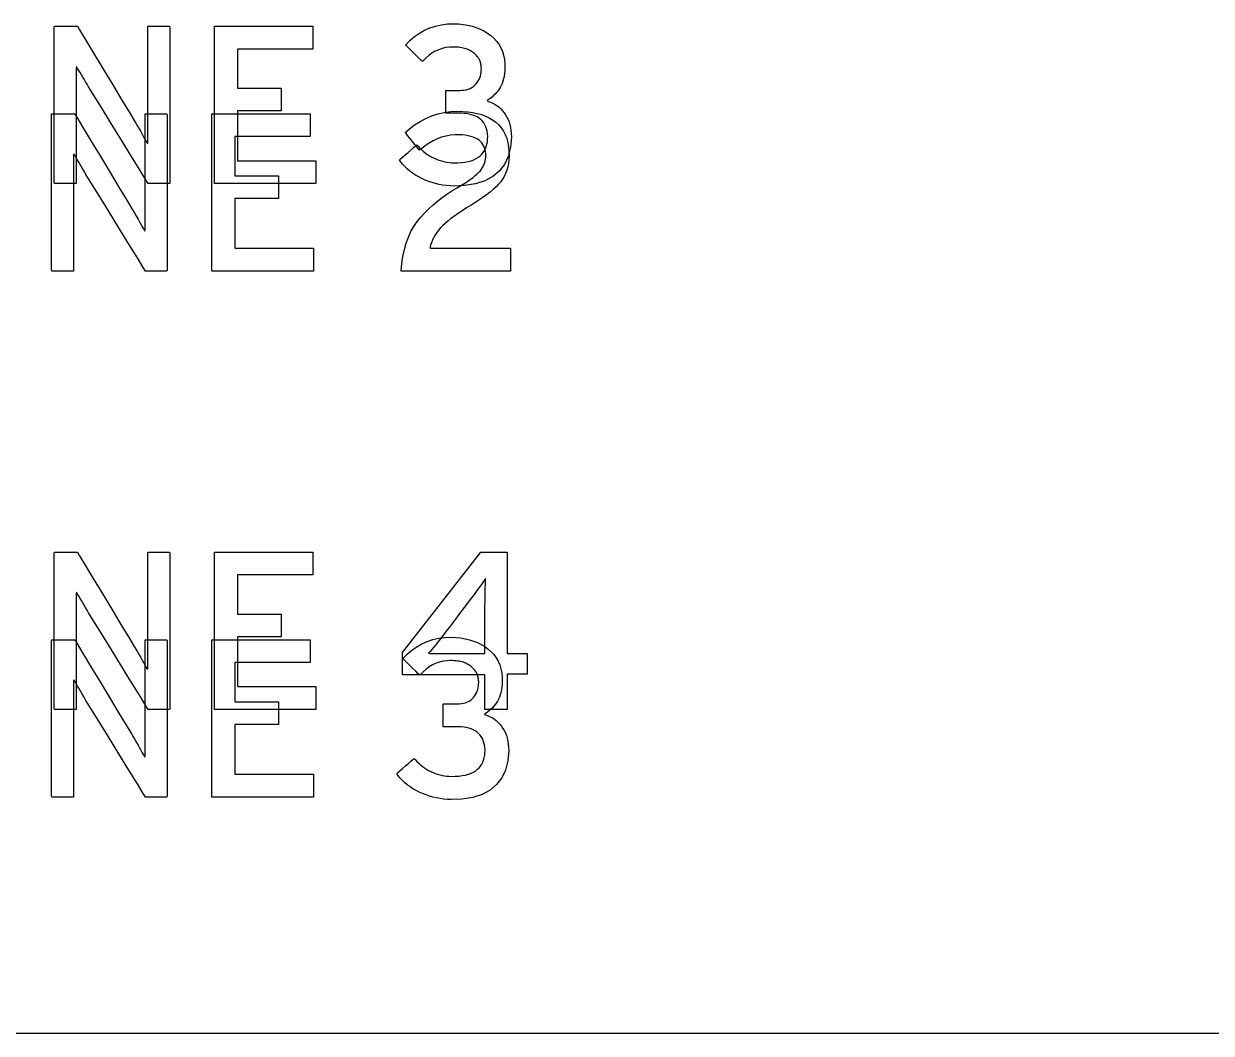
# Model space of a CAD drawing. Extents: x 1 to 47.7, y 0.2 to 35.
# Drawn here: x 12.157 to 12.891, y 10.799 to 11.422 of the extents above; entities that cross this region are included whole.
import ezdxf

# ---------------------------------------------------------------- set-up
doc = ezdxf.new("R2010")
doc.units = 0
doc.header["$MEASUREMENT"] = 0
for name, color, linetype in [('4_1__5U__UP_TO_TWO_IO_BOAR', 7, 'CONTINUOUS'), ('4_2__5U__FRONT_PANEL_W_24_', 7, 'CONTINUOUS'), ('5_1___24__TARGET_LEDS___12', 7, 'CONTINUOUS')]:
    doc.layers.add(name, color=color, linetype=linetype)

msp = doc.modelspace()

# ---------------------------------------------------------------- linework, layer by layer
at = {"layer": '4_1__5U__UP_TO_TWO_IO_BOAR'}
for points in [[(12.23421, 11.32357), (12.23284, 11.3258), (12.22919, 11.33173), (12.22393, 11.34027), (12.21776, 11.35031), (12.21133, 11.36075), (12.20535, 11.37047), (12.20048, 11.37838), (12.19741, 11.38337), (12.19643, 11.38497), (12.19551, 11.38649), (12.19463, 11.38798), (12.19378, 11.38941), (12.19295, 11.39081), (12.19216, 11.39216), (12.1914, 11.39347), (12.19066, 11.39473), (12.18995, 11.39595), (12.18966, 11.39516), (12.18966, 11.39283), (12.18967, 11.39042), (12.18968, 11.38793), (12.18969, 11.38537), (12.18971, 11.38273), (12.18973, 11.38002), (12.18976, 11.37723), (12.18979, 11.37437), (12.18979, 11.37259), (12.18979, 11.36807), (12.18979, 11.36126), (12.18979, 11.35308), (12.18979, 11.34445), (12.18979, 11.33627), (12.18979, 11.32946), (12.18979, 11.32494), (12.18978, 11.32357), (12.18915, 11.32357), (12.18772, 11.32357), (12.18574, 11.32357), (12.18345, 11.32357), (12.18112, 11.32357), (12.17898, 11.32357), (12.17728, 11.32357), (12.17628, 11.32357), (12.17611, 11.32426), (12.17611, 11.33055), (12.17611, 11.34201), (12.17611, 11.35687), (12.17611, 11.37336), (12.17611, 11.38973), (12.17611, 11.40421), (12.17611, 11.41503), (12.17611, 11.42045), (12.17638, 11.42076), (12.17756, 11.42076), (12.17942, 11.42076), (12.18172, 11.42076), (12.18418, 11.42076), (12.18655, 11.42076), (12.18856, 11.42076), (12.18996, 11.42076), (12.19048, 11.42076), (12.19179, 11.41859), (12.19527, 11.41282), (12.20029, 11.40451), (12.20619, 11.39473), (12.21231, 11.38458), (12.21802, 11.37512), (12.22267, 11.36742), (12.2256, 11.36257), (12.22659, 11.36091), (12.22764, 11.35911), (12.22864, 11.35736), (12.22961, 11.35568), (12.23053, 11.35407), (12.2314, 11.35251), (12.23224, 11.35102), (12.23303, 11.34959), (12.23378, 11.34823), (12.23407, 11.34901), (12.23404, 11.35142), (12.23402, 11.3539), (12.234, 11.35644), (12.23398, 11.35905), (12.23397, 11.36173), (12.23396, 11.36448), (12.23396, 11.3673), (12.23395, 11.37018), (12.23395, 11.37196), (12.23395, 11.37646), (12.23395, 11.38324), (12.23395, 11.39138), (12.23395, 11.39998), (12.23395, 11.40812), (12.23395, 11.41489), (12.23395, 11.4194), (12.23397, 11.42076), (12.2346, 11.42076), (12.23603, 11.42076), (12.23801, 11.42076), (12.24029, 11.42076), (12.24263, 11.42076), (12.24477, 11.42076), (12.24647, 11.42076), (12.24747, 11.42076), (12.24764, 11.42007), (12.24764, 11.41378), (12.24764, 11.40232), (12.24764, 11.38746), (12.24764, 11.37097), (12.24764, 11.3546), (12.24764, 11.34012), (12.24764, 11.3293), (12.24764, 11.32388), (12.24738, 11.32357), (12.24629, 11.32357), (12.24454, 11.32357), (12.2424, 11.32357), (12.2401, 11.32357), (12.23789, 11.32357), (12.23601, 11.32357), (12.2347, 11.32357)], [(12.45866, 11.35243), (12.4581, 11.34599), (12.45668, 11.34032), (12.45437, 11.33541), (12.4512, 11.33126), (12.44716, 11.32788), (12.44224, 11.32527), (12.43645, 11.32342), (12.42979, 11.32234), (12.42305, 11.32202), (12.42077, 11.32213), (12.41851, 11.32234), (12.41627, 11.32265), (12.41407, 11.32306), (12.41188, 11.32357), (12.40973, 11.32419), (12.40759, 11.3249), (12.40549, 11.32571), (12.40341, 11.32663), (12.40139, 11.32765), (12.39949, 11.32876), (12.39768, 11.32996), (12.39597, 11.33124), (12.39437, 11.33259), (12.39287, 11.33404), (12.39147, 11.33556), (12.39017, 11.33717), (12.38955, 11.33819), (12.39022, 11.33878), (12.39146, 11.33986), (12.39307, 11.34127), (12.39486, 11.34283), (12.39666, 11.3444), (12.39827, 11.3458), (12.3995, 11.34688), (12.40018, 11.34747), (12.40085, 11.34683), (12.40193, 11.34564), (12.40305, 11.34453), (12.4042, 11.34349), (12.40539, 11.34252), (12.40662, 11.34162), (12.40788, 11.3408), (12.40918, 11.34004), (12.41051, 11.33936), (12.4119, 11.33874), (12.4133, 11.3382), (12.4147, 11.33773), (12.41611, 11.33732), (12.41752, 11.33699), (12.41893, 11.33674), (12.42035, 11.33655), (12.42177, 11.33643), (12.42319, 11.33639), (12.42552, 11.33643), (12.42785, 11.33658), (12.43001, 11.33684), (12.432, 11.33721), (12.43382, 11.33769), (12.43548, 11.33829), (12.43696, 11.33899), (12.43829, 11.33981), (12.43944, 11.34074), (12.44042, 11.34172), (12.44128, 11.34278), (12.44203, 11.34394), (12.44265, 11.34517), (12.44317, 11.3465), (12.44356, 11.34791), (12.44384, 11.34941), (12.44399, 11.351), (12.44403, 11.35267), (12.44393, 11.35431), (12.44371, 11.35585), (12.44338, 11.35729), (12.44294, 11.35863), (12.44238, 11.35987), (12.4417, 11.361), (12.44092, 11.36204), (12.44002, 11.36298), (12.439, 11.36381), (12.43787, 11.36452), (12.43666, 11.36514), (12.43539, 11.36568), (12.43404, 11.36613), (12.43262, 11.36649), (12.43112, 11.36676), (12.42955, 11.36694), (12.42791, 11.36704), (12.42687, 11.36705), (12.42632, 11.36705), (12.42531, 11.36705), (12.424, 11.36705), (12.42253, 11.36705), (12.42107, 11.36705), (12.41975, 11.36705), (12.41874, 11.36705), (12.41819, 11.36705), (12.41813, 11.36722), (12.41813, 11.36823), (12.41813, 11.36993), (12.41813, 11.37208), (12.41813, 11.37444), (12.41813, 11.37677), (12.41813, 11.37881), (12.41813, 11.38034), (12.41813, 11.3811), (12.41829, 11.38114), (12.41898, 11.38114), (12.42008, 11.38114), (12.42144, 11.38114), (12.4229, 11.38114), (12.42432, 11.38114), (12.42555, 11.38114), (12.42643, 11.38114), (12.42682, 11.38114), (12.42809, 11.38118), (12.42949, 11.38132), (12.43081, 11.38156), (12.43203, 11.38191), (12.43318, 11.38235), (12.43423, 11.3829), (12.4352, 11.38356), (12.43609, 11.38431), (12.43689, 11.38517), (12.43758, 11.38605), (12.43818, 11.38698), (12.43871, 11.38795), (12.43915, 11.38897), (12.43951, 11.39002), (12.43978, 11.39112), (12.43998, 11.39227), (12.44009, 11.39346), (12.44012, 11.39458), (12.44011, 11.39506), (12.44008, 11.39555), (12.44004, 11.39605), (12.43997, 11.39655), (12.4399, 11.39706), (12.4398, 11.39758), (12.43969, 11.3981), (12.43956, 11.39863), (12.43939, 11.39917), (12.43916, 11.3997), (12.4389, 11.40021), (12.43862, 11.40072), (12.4383, 11.40121), (12.43796, 11.40169), (12.43758, 11.40216), (12.43718, 11.40261), (12.43675, 11.40306), (12.4363, 11.40351), (12.43581, 11.40397), (12.43528, 11.40441), (12.43473, 11.40482), (12.43413, 11.40522), (12.43351, 11.40559), (12.43285, 11.40595), (12.43216, 11.40628), (12.43143, 11.40659), (12.43065, 11.40687), (12.42981, 11.40712), (12.42893, 11.40733), (12.42801, 11.40751), (12.42703, 11.40766), (12.42602, 11.40778), (12.42496, 11.40786), (12.42385, 11.40792), (12.4227, 11.40794), (12.42062, 11.40787), (12.41826, 11.40756), (12.41597, 11.40703), (12.41377, 11.40628), (12.41165, 11.40531), (12.40961, 11.40411), (12.40766, 11.40268), (12.40578, 11.40104), (12.40399, 11.39916), (12.40347, 11.39915), (12.40255, 11.40004), (12.40118, 11.4014), (12.39952, 11.40303), (12.39776, 11.40476), (12.39607, 11.40642), (12.39464, 11.40782), (12.39365, 11.4088), (12.39328, 11.40916), (12.396, 11.41194), (12.39887, 11.41438), (12.40189, 11.4165), (12.40505, 11.41829), (12.40837, 11.41975), (12.41184, 11.42089), (12.41546, 11.42169), (12.41923, 11.42217), (12.42302, 11.42231), (12.42604, 11.4222), (12.42895, 11.42192), (12.43174, 11.42146), (12.43441, 11.42083), (12.43697, 11.42003), (12.4394, 11.41905), (12.44173, 11.4179), (12.44393, 11.41658), (12.44601, 11.41509), (12.44789, 11.41342), (12.44955, 11.4116), (12.45097, 11.40964), (12.45217, 11.40752), (12.45314, 11.40525), (12.45388, 11.40283), (12.4544, 11.40026), (12.45469, 11.39754), (12.45473, 11.3951), (12.45461, 11.39324), (12.45443, 11.39148), (12.45417, 11.38981), (12.45384, 11.38824), (12.45343, 11.38676), (12.45295, 11.38538), (12.4524, 11.38409), (12.45177, 11.3829), (12.45106, 11.38179), (12.45029, 11.38073), (12.44948, 11.37973), (12.44862, 11.37878), (12.44771, 11.37789), (12.44676, 11.37705), (12.44576, 11.37627), (12.44472, 11.37554), (12.44364, 11.37487), (12.44441, 11.37437), (12.44588, 11.37383), (12.44728, 11.3732), (12.44861, 11.37247), (12.44986, 11.37164), (12.45105, 11.37071), (12.45217, 11.36969), (12.45322, 11.36856), (12.4542, 11.36734), (12.45511, 11.36604), (12.45592, 11.36466), (12.45662, 11.36319), (12.45722, 11.36163), (12.45772, 11.35997), (12.45811, 11.35822), (12.4584, 11.35639), (12.45858, 11.35445)], [(12.23421, 10.9986), (12.23284, 11.00083), (12.22919, 11.00676), (12.22393, 11.0153), (12.21776, 11.02534), (12.21133, 11.03578), (12.20535, 11.0455), (12.20048, 11.05341), (12.19741, 11.0584), (12.19643, 11.06), (12.19551, 11.06152), (12.19463, 11.063), (12.19378, 11.06444), (12.19295, 11.06584), (12.19216, 11.06719), (12.1914, 11.0685), (12.19066, 11.06976), (12.18995, 11.07098), (12.18966, 11.07019), (12.18966, 11.06786), (12.18967, 11.06544), (12.18968, 11.06296), (12.18969, 11.0604), (12.18971, 11.05776), (12.18973, 11.05505), (12.18976, 11.05226), (12.18979, 11.0494), (12.18979, 11.04762), (12.18979, 11.04309), (12.18979, 11.03629), (12.18979, 11.02811), (12.18979, 11.01948), (12.18979, 11.0113), (12.18979, 11.00449), (12.18979, 10.99997), (12.18978, 10.9986), (12.18915, 10.9986), (12.18772, 10.9986), (12.18574, 10.9986), (12.18345, 10.9986), (12.18112, 10.9986), (12.17898, 10.9986), (12.17728, 10.9986), (12.17628, 10.9986), (12.17611, 10.99929), (12.17611, 11.00558), (12.17611, 11.01704), (12.17611, 11.0319), (12.17611, 11.04839), (12.17611, 11.06476), (12.17611, 11.07923), (12.17611, 11.09006), (12.17611, 11.09548), (12.17638, 11.09578), (12.17756, 11.09578), (12.17942, 11.09578), (12.18172, 11.09578), (12.18418, 11.09578), (12.18655, 11.09578), (12.18856, 11.09578), (12.18996, 11.09578), (12.19048, 11.09578), (12.19179, 11.09362), (12.19527, 11.08784), (12.20029, 11.07953), (12.20619, 11.06976), (12.21231, 11.05961), (12.21802, 11.05014), (12.22267, 11.04245), (12.2256, 11.0376), (12.22659, 11.03594), (12.22764, 11.03413), (12.22864, 11.03239), (12.22961, 11.03071), (12.23053, 11.0291), (12.2314, 11.02754), (12.23224, 11.02605), (12.23303, 11.02462), (12.23378, 11.02326), (12.23407, 11.02404), (12.23404, 11.02644), (12.23402, 11.02892), (12.234, 11.03147), (12.23398, 11.03408), (12.23397, 11.03676), (12.23396, 11.03951), (12.23396, 11.04233), (12.23395, 11.04521), (12.23395, 11.04699), (12.23395, 11.05149), (12.23395, 11.05827), (12.23395, 11.06641), (12.23395, 11.075), (12.23395, 11.08314), (12.23395, 11.08992), (12.23395, 11.09442), (12.23397, 11.09578), (12.2346, 11.09578), (12.23603, 11.09578), (12.23801, 11.09578), (12.24029, 11.09578), (12.24263, 11.09578), (12.24477, 11.09578), (12.24647, 11.09578), (12.24747, 11.09578), (12.24764, 11.0951), (12.24764, 11.08881), (12.24764, 11.07735), (12.24764, 11.06249), (12.24764, 11.046), (12.24764, 11.02963), (12.24764, 11.01515), (12.24764, 11.00433), (12.24764, 10.99891), (12.24738, 10.9986), (12.24629, 10.9986), (12.24454, 10.9986), (12.2424, 10.9986), (12.2401, 10.9986), (12.23789, 10.9986), (12.23601, 10.9986), (12.2347, 10.9986)], [(12.44275, 11.07943), (12.44196, 11.0783), (12.44111, 11.07711), (12.4402, 11.07585), (12.43924, 11.07453), (12.43822, 11.07314), (12.43714, 11.07168), (12.436, 11.07017), (12.4348, 11.06858), (12.43403, 11.06757), (12.43262, 11.0657), (12.43024, 11.06257), (12.42727, 11.05865), (12.42406, 11.05442), (12.42099, 11.05036), (12.4184, 11.04695), (12.41668, 11.04467), (12.41598, 11.04376), (12.41482, 11.04224), (12.41369, 11.04078), (12.41259, 11.03939), (12.41152, 11.03806), (12.41048, 11.0368), (12.40947, 11.03561), (12.40849, 11.03448), (12.40755, 11.03341), (12.40839, 11.03312), (12.41, 11.03312), (12.41167, 11.03313), (12.41341, 11.03314), (12.41521, 11.03316), (12.41707, 11.03318), (12.419, 11.0332), (12.421, 11.03323), (12.42253, 11.03325), (12.42371, 11.03325), (12.42605, 11.03325), (12.42917, 11.03325), (12.43266, 11.03325), (12.43612, 11.03325), (12.43915, 11.03325), (12.44136, 11.03325), (12.44234, 11.03325), (12.44236, 11.03407), (12.44236, 11.03678), (12.44236, 11.04083), (12.44236, 11.04564), (12.44236, 11.05067), (12.44236, 11.05532), (12.44236, 11.05905), (12.44236, 11.06126), (12.44237, 11.06269), (12.4424, 11.06507), (12.44244, 11.06738), (12.44248, 11.0696), (12.44253, 11.07173), (12.44258, 11.07378), (12.44263, 11.07575), (12.44269, 11.07763)]]:
    msp.add_lwpolyline(points, close=True, dxfattribs=at)
for points in [[(12.27525, 11.32357), (12.27525, 11.42076), (12.33591, 11.42076), (12.33591, 11.40666), (12.28935, 11.40666), (12.28935, 11.3825), (12.31639, 11.3825), (12.31639, 11.36841), (12.28935, 11.36841), (12.28935, 11.33767), (12.33794, 11.33767), (12.33794, 11.32357), (12.27525, 11.32357)], [(12.27525, 10.9986), (12.27525, 11.09578), (12.33591, 11.09578), (12.33591, 11.08169), (12.28935, 11.08169), (12.28935, 11.05753), (12.31639, 11.05753), (12.31639, 11.04344), (12.28935, 11.04344), (12.28935, 11.0127), (12.33794, 11.0127), (12.33794, 10.9986), (12.27525, 10.9986)], [(12.45604, 11.02044), (12.45604, 10.9986), (12.44236, 10.9986), (12.44236, 11.01997), (12.39138, 11.01997), (12.39138, 11.03387), (12.43989, 11.09578), (12.45604, 11.09578), (12.45604, 11.03325), (12.46852, 11.03325), (12.46852, 11.02044), (12.45604, 11.02044)], [(11.30567, 10.79851), (11.59054, 10.79851), (12.16307, 10.79851), (12.73561, 10.79851), (13.02048, 10.79851), (13.30367, 10.79851), (13.58462, 10.79851), (13.72408, 10.79851), (13.86277, 10.79851), (14.00062, 10.79851), (14.13756, 10.79851), (14.27352, 10.79851), (14.40843, 10.79851), (14.54222, 10.79851), (14.67482, 10.79851)]]:
    msp.add_lwpolyline(points, dxfattribs=at)
at = {"layer": '4_2__5U__FRONT_PANEL_W_24_'}
for points in [[(12.39067, 11.26947), (12.39107, 11.27413), (12.3917, 11.27855), (12.39257, 11.28274), (12.39368, 11.28668), (12.39503, 11.29039), (12.39661, 11.29386), (12.39842, 11.29709), (12.40048, 11.30009), (12.40276, 11.30284), (12.4052, 11.30544), (12.40774, 11.30794), (12.41037, 11.31034), (12.41311, 11.31265), (12.41595, 11.31487), (12.41889, 11.317), (12.42193, 11.31903), (12.42508, 11.32097), (12.42782, 11.32258), (12.42985, 11.32384), (12.43172, 11.32506), (12.43343, 11.32624), (12.43497, 11.32738), (12.43636, 11.32848), (12.43758, 11.32954), (12.43864, 11.33055), (12.43954, 11.33153), (12.44025, 11.33249), (12.44086, 11.33347), (12.44139, 11.33447), (12.44184, 11.33548), (12.44221, 11.33652), (12.4425, 11.33757), (12.44271, 11.33863), (12.44284, 11.33972), (12.44288, 11.34082), (12.44284, 11.34212), (12.4427, 11.34339), (12.44244, 11.34459), (12.44209, 11.34571), (12.44162, 11.34677), (12.44105, 11.34776), (12.44038, 11.34869), (12.4396, 11.34954), (12.43871, 11.35033), (12.43765, 11.35106), (12.43645, 11.35171), (12.4351, 11.35226), (12.43362, 11.35273), (12.43199, 11.3531), (12.43022, 11.35339), (12.42831, 11.35358), (12.42626, 11.35369), (12.42385, 11.35367), (12.42101, 11.35341), (12.41824, 11.35291), (12.41554, 11.35217), (12.41291, 11.3512), (12.41035, 11.34999), (12.40787, 11.34853), (12.40546, 11.34685), (12.40312, 11.34492), (12.402, 11.34411), (12.40135, 11.34491), (12.40025, 11.34626), (12.39886, 11.34796), (12.39734, 11.34984), (12.39584, 11.35168), (12.39453, 11.35329), (12.39357, 11.35447), (12.39311, 11.35503), (12.39556, 11.35724), (12.39885, 11.35976), (12.40225, 11.36195), (12.40578, 11.36381), (12.40943, 11.36534), (12.41321, 11.36655), (12.4171, 11.36743), (12.42112, 11.36799), (12.42527, 11.36821), (12.42858, 11.36813), (12.43173, 11.36788), (12.4347, 11.36747), (12.43752, 11.36689), (12.44016, 11.36614), (12.44264, 11.36523), (12.44495, 11.36415), (12.4471, 11.36291), (12.44907, 11.36149), (12.45085, 11.35984), (12.4524, 11.35802), (12.45374, 11.35602), (12.45487, 11.35384), (12.45578, 11.35149), (12.45647, 11.34896), (12.45694, 11.34624), (12.4572, 11.34336), (12.45723, 11.34059), (12.4571, 11.33821), (12.45682, 11.33595), (12.4564, 11.3338), (12.45583, 11.33175), (12.45512, 11.32982), (12.45427, 11.32799), (12.45328, 11.32628), (12.45214, 11.32467), (12.45081, 11.32314), (12.4493, 11.3216), (12.44761, 11.32005), (12.44576, 11.31847), (12.44373, 11.31688), (12.44154, 11.31526), (12.43917, 11.31363), (12.43664, 11.31197), (12.43393, 11.3103), (12.43103, 11.30853), (12.4283, 11.30679), (12.42578, 11.30511), (12.42346, 11.30349), (12.42134, 11.30192), (12.41942, 11.3004), (12.41771, 11.29894), (12.41621, 11.29754), (12.4149, 11.29618), (12.41374, 11.29481), (12.41268, 11.29341), (12.41173, 11.292), (12.41089, 11.29056), (12.41015, 11.2891), (12.40951, 11.28762), (12.40899, 11.28612), (12.40856, 11.2846), (12.40855, 11.28357), (12.41144, 11.28357), (12.41704, 11.28357), (12.42445, 11.28357), (12.43279, 11.28357), (12.44119, 11.28357), (12.44875, 11.28357), (12.45459, 11.28357), (12.45783, 11.28357), (12.4582, 11.28341), (12.4582, 11.2824), (12.4582, 11.28068), (12.4582, 11.2785), (12.4582, 11.27612), (12.4582, 11.27378), (12.4582, 11.27172), (12.4582, 11.27021), (12.4582, 11.2695), (12.4567, 11.26947), (12.45101, 11.26947), (12.44219, 11.26947), (12.43144, 11.26947), (12.41996, 11.26947), (12.40894, 11.26947), (12.39959, 11.26947), (12.3931, 11.26947)], [(12.23257, 11.26947), (12.2312, 11.27169), (12.22755, 11.27763), (12.22229, 11.28617), (12.21611, 11.29621), (12.20969, 11.30664), (12.20371, 11.31637), (12.19884, 11.32428), (12.19577, 11.32926), (12.19479, 11.33087), (12.19387, 11.33239), (12.19299, 11.33387), (12.19214, 11.33531), (12.19131, 11.3367), (12.19052, 11.33805), (12.18975, 11.33936), (12.18902, 11.34063), (12.18831, 11.34185), (12.18802, 11.34106), (12.18802, 11.33872), (12.18803, 11.33631), (12.18804, 11.33382), (12.18805, 11.33126), (12.18807, 11.32863), (12.18809, 11.32591), (12.18812, 11.32313), (12.18815, 11.32027), (12.18815, 11.31848), (12.18815, 11.31396), (12.18815, 11.30716), (12.18815, 11.29898), (12.18815, 11.29034), (12.18815, 11.28217), (12.18815, 11.27536), (12.18815, 11.27084), (12.18814, 11.26947), (12.18751, 11.26947), (12.18608, 11.26947), (12.18409, 11.26947), (12.18181, 11.26947), (12.17948, 11.26947), (12.17734, 11.26947), (12.17564, 11.26947), (12.17463, 11.26947), (12.17447, 11.27015), (12.17447, 11.27645), (12.17447, 11.28791), (12.17447, 11.30276), (12.17447, 11.31926), (12.17447, 11.33562), (12.17447, 11.3501), (12.17447, 11.36093), (12.17447, 11.36635), (12.17474, 11.36665), (12.17592, 11.36665), (12.17778, 11.36665), (12.18007, 11.36665), (12.18254, 11.36665), (12.1849, 11.36665), (12.18692, 11.36665), (12.18832, 11.36665), (12.18884, 11.36665), (12.19015, 11.36449), (12.19363, 11.35871), (12.19865, 11.3504), (12.20454, 11.34063), (12.21067, 11.33048), (12.21638, 11.32101), (12.22103, 11.31332), (12.22395, 11.30846), (12.22494, 11.30681), (12.22599, 11.305), (12.227, 11.30326), (12.22796, 11.30158), (12.22889, 11.29996), (12.22976, 11.29841), (12.2306, 11.29692), (12.23139, 11.29549), (12.23214, 11.29412), (12.23243, 11.29491), (12.2324, 11.29731), (12.23238, 11.29979), (12.23236, 11.30234), (12.23234, 11.30495), (12.23233, 11.30763), (12.23232, 11.31038), (12.23232, 11.31319), (12.23231, 11.31608), (12.23231, 11.31785), (12.23231, 11.32236), (12.23231, 11.32913), (12.23231, 11.33728), (12.23231, 11.34587), (12.23231, 11.35401), (12.23231, 11.36079), (12.23231, 11.36529), (12.23232, 11.36665), (12.23296, 11.36665), (12.23439, 11.36665), (12.23637, 11.36665), (12.23865, 11.36665), (12.24099, 11.36665), (12.24313, 11.36665), (12.24482, 11.36665), (12.24583, 11.36665), (12.246, 11.36597), (12.246, 11.35967), (12.246, 11.34822), (12.246, 11.33336), (12.246, 11.31687), (12.246, 11.3005), (12.246, 11.28602), (12.246, 11.27519), (12.246, 11.26978), (12.24574, 11.26947), (12.24464, 11.26947), (12.2429, 11.26947), (12.24076, 11.26947), (12.23846, 11.26947), (12.23625, 11.26947), (12.23437, 11.26947), (12.23306, 11.26947)], [(12.23257, 10.94444), (12.2312, 10.94666), (12.22755, 10.9526), (12.22229, 10.96114), (12.21611, 10.97118), (12.20969, 10.98161), (12.20371, 10.99133), (12.19884, 10.99924), (12.19577, 11.00423), (12.19479, 11.00583), (12.19387, 11.00736), (12.19299, 11.00884), (12.19214, 11.01028), (12.19131, 11.01167), (12.19052, 11.01302), (12.18975, 11.01433), (12.18902, 11.0156), (12.18831, 11.01682), (12.18802, 11.01603), (12.18802, 11.01369), (12.18803, 11.01128), (12.18804, 11.00879), (12.18805, 11.00623), (12.18807, 11.00359), (12.18809, 11.00088), (12.18812, 10.99809), (12.18815, 10.99523), (12.18815, 10.99345), (12.18815, 10.98893), (12.18815, 10.98212), (12.18815, 10.97395), (12.18815, 10.96531), (12.18815, 10.95713), (12.18815, 10.95033), (12.18815, 10.9458), (12.18814, 10.94444), (12.18751, 10.94444), (12.18608, 10.94444), (12.18409, 10.94444), (12.18181, 10.94444), (12.17948, 10.94444), (12.17734, 10.94444), (12.17564, 10.94444), (12.17463, 10.94444), (12.17447, 10.94512), (12.17447, 10.95142), (12.17447, 10.96287), (12.17447, 10.97773), (12.17447, 10.99422), (12.17447, 11.01059), (12.17447, 11.02507), (12.17447, 11.0359), (12.17447, 11.04131), (12.17474, 11.04162), (12.17592, 11.04162), (12.17778, 11.04162), (12.18007, 11.04162), (12.18254, 11.04162), (12.1849, 11.04162), (12.18692, 11.04162), (12.18832, 11.04162), (12.18884, 11.04162), (12.19015, 11.03946), (12.19363, 11.03368), (12.19865, 11.02537), (12.20454, 11.0156), (12.21067, 11.00544), (12.21638, 10.99598), (12.22103, 10.98828), (12.22395, 10.98343), (12.22494, 10.98177), (12.22599, 10.97997), (12.227, 10.97823), (12.22796, 10.97655), (12.22889, 10.97493), (12.22976, 10.97338), (12.2306, 10.97189), (12.23139, 10.97046), (12.23214, 10.96909), (12.23243, 10.96987), (12.2324, 10.97228), (12.23238, 10.97476), (12.23236, 10.9773), (12.23234, 10.97992), (12.23233, 10.9826), (12.23232, 10.98534), (12.23232, 10.98816), (12.23231, 10.99104), (12.23231, 10.99282), (12.23231, 10.99733), (12.23231, 11.0041), (12.23231, 11.01224), (12.23231, 11.02084), (12.23231, 11.02898), (12.23231, 11.03576), (12.23231, 11.04026), (12.23232, 11.04162), (12.23296, 11.04162), (12.23439, 11.04162), (12.23637, 11.04162), (12.23865, 11.04162), (12.24099, 11.04162), (12.24313, 11.04162), (12.24482, 11.04162), (12.24583, 11.04162), (12.246, 11.04094), (12.246, 11.03464), (12.246, 11.02318), (12.246, 11.00833), (12.246, 10.99183), (12.246, 10.97547), (12.246, 10.96099), (12.246, 10.95016), (12.246, 10.94474), (12.24574, 10.94444), (12.24464, 10.94444), (12.2429, 10.94444), (12.24076, 10.94444), (12.23846, 10.94444), (12.23625, 10.94444), (12.23437, 10.94444), (12.23306, 10.94444)], [(12.45702, 10.97329), (12.45646, 10.96685), (12.45503, 10.96118), (12.45273, 10.95627), (12.44956, 10.95213), (12.44552, 10.94875), (12.4406, 10.94613), (12.43481, 10.94428), (12.42814, 10.9432), (12.42141, 10.94289), (12.41913, 10.943), (12.41687, 10.94321), (12.41463, 10.94352), (12.41243, 10.94393), (12.41024, 10.94444), (12.40809, 10.94505), (12.40595, 10.94576), (12.40385, 10.94657), (12.40176, 10.94749), (12.39975, 10.94852), (12.39785, 10.94963), (12.39604, 10.95082), (12.39433, 10.9521), (12.39273, 10.95346), (12.39123, 10.9549), (12.38983, 10.95643), (12.38853, 10.95803), (12.3879, 10.95906), (12.38858, 10.95965), (12.38982, 10.96072), (12.39143, 10.96213), (12.39322, 10.96369), (12.39502, 10.96526), (12.39663, 10.96666), (12.39786, 10.96774), (12.39854, 10.96833), (12.39921, 10.96769), (12.40029, 10.96651), (12.40141, 10.9654), (12.40256, 10.96435), (12.40375, 10.96339), (12.40497, 10.96249), (12.40624, 10.96166), (12.40754, 10.9609), (12.40887, 10.96022), (12.41026, 10.9596), (12.41166, 10.95906), (12.41306, 10.95859), (12.41447, 10.95819), (12.41588, 10.95786), (12.41729, 10.9576), (12.41871, 10.95741), (12.42013, 10.95729), (12.42155, 10.95725), (12.42388, 10.95729), (12.42621, 10.95744), (12.42837, 10.9577), (12.43036, 10.95807), (12.43218, 10.95856), (12.43384, 10.95915), (12.43532, 10.95986), (12.43664, 10.96067), (12.4378, 10.9616), (12.43878, 10.96258), (12.43964, 10.96365), (12.44039, 10.9648), (12.44101, 10.96604), (12.44152, 10.96736), (12.44192, 10.96878), (12.44219, 10.97028), (12.44235, 10.97186), (12.44239, 10.97354), (12.44229, 10.97518), (12.44207, 10.97672), (12.44174, 10.97815), (12.4413, 10.97949), (12.44074, 10.98073), (12.44006, 10.98187), (12.43928, 10.9829), (12.43838, 10.98384), (12.43735, 10.98467), (12.43623, 10.98538), (12.43502, 10.98601), (12.43375, 10.98654), (12.4324, 10.98699), (12.43098, 10.98735), (12.42948, 10.98762), (12.42791, 10.98781), (12.42627, 10.9879), (12.42523, 10.98792), (12.42468, 10.98792), (12.42367, 10.98792), (12.42236, 10.98792), (12.42089, 10.98792), (12.41943, 10.98792), (12.41811, 10.98792), (12.4171, 10.98792), (12.41655, 10.98792), (12.41649, 10.98808), (12.41649, 10.98909), (12.41649, 10.99079), (12.41649, 10.99294), (12.41649, 10.9953), (12.41649, 10.99763), (12.41649, 10.99968), (12.41649, 11.0012), (12.41649, 11.00196), (12.41665, 11.00201), (12.41734, 11.00201), (12.41844, 11.00201), (12.41979, 11.00201), (12.42126, 11.00201), (12.42268, 11.00201), (12.4239, 11.00201), (12.42479, 11.00201), (12.42518, 11.00201), (12.42645, 11.00205), (12.42785, 11.00218), (12.42917, 11.00243), (12.43039, 11.00277), (12.43153, 11.00322), (12.43259, 11.00377), (12.43356, 11.00442), (12.43445, 11.00517), (12.43525, 11.00603), (12.43594, 11.00691), (12.43654, 11.00784), (12.43707, 11.00881), (12.43751, 11.00983), (12.43787, 11.01089), (12.43814, 11.01199), (12.43834, 11.01313), (12.43845, 11.01432), (12.43848, 11.01544), (12.43847, 11.01592), (12.43844, 11.01641), (12.43839, 11.01691), (12.43833, 11.01741), (12.43825, 11.01792), (12.43816, 11.01844), (12.43805, 11.01896), (12.43792, 11.01949), (12.43775, 11.02003), (12.43752, 11.02056), (12.43726, 11.02107), (12.43698, 11.02158), (12.43666, 11.02207), (12.43632, 11.02255), (12.43594, 11.02302), (12.43554, 11.02348), (12.43511, 11.02392), (12.43466, 11.02437), (12.43416, 11.02483), (12.43364, 11.02527), (12.43308, 11.02569), (12.43249, 11.02608), (12.43187, 11.02646), (12.43121, 11.02681), (12.43052, 11.02714), (12.42979, 11.02745), (12.42901, 11.02773), (12.42817, 11.02798), (12.42729, 11.02819), (12.42636, 11.02837), (12.42539, 11.02852), (12.42438, 11.02864), (12.42331, 11.02873), (12.42221, 11.02878), (12.42106, 11.02881), (12.41898, 11.02873), (12.41661, 11.02842), (12.41433, 11.0279), (12.41213, 11.02715), (12.41001, 11.02617), (12.40797, 11.02497), (12.40602, 11.02355), (12.40414, 11.0219), (12.40235, 11.02003), (12.40182, 11.02001), (12.40091, 11.02091), (12.39954, 11.02226), (12.39788, 11.02389), (12.39611, 11.02563), (12.39443, 11.02728), (12.393, 11.02869), (12.39201, 11.02966), (12.39164, 11.03002), (12.39436, 11.0328), (12.39723, 11.03525), (12.40024, 11.03737), (12.40341, 11.03916), (12.40673, 11.04062), (12.4102, 11.04175), (12.41382, 11.04256), (12.41759, 11.04303), (12.42138, 11.04318), (12.4244, 11.04307), (12.42731, 11.04278), (12.4301, 11.04232), (12.43277, 11.04169), (12.43532, 11.04089), (12.43776, 11.03991), (12.44009, 11.03877), (12.44229, 11.03745), (12.44437, 11.03595), (12.44625, 11.03428), (12.4479, 11.03247), (12.44933, 11.0305), (12.45053, 11.02838), (12.4515, 11.02611), (12.45224, 11.02369), (12.45276, 11.02113), (12.45305, 11.01841), (12.45309, 11.01596), (12.45297, 11.0141), (12.45279, 11.01234), (12.45253, 11.01067), (12.45219, 11.0091), (12.45179, 11.00762), (12.45131, 11.00624), (12.45076, 11.00495), (12.45013, 11.00376), (12.44942, 11.00265), (12.44865, 11.00159), (12.44784, 11.00059), (12.44698, 10.99964), (12.44607, 10.99875), (12.44512, 10.99791), (12.44412, 10.99713), (12.44308, 10.9964), (12.442, 10.99573), (12.44277, 10.99523), (12.44424, 10.9947), (12.44564, 10.99407), (12.44696, 10.99334), (12.44822, 10.99251), (12.44941, 10.99158), (12.45053, 10.99055), (12.45158, 10.98942), (12.45256, 10.9882), (12.45346, 10.98691), (12.45427, 10.98553), (12.45497, 10.98405), (12.45558, 10.98249), (12.45607, 10.98083), (12.45646, 10.97909), (12.45675, 10.97725), (12.45694, 10.97532)]]:
    msp.add_lwpolyline(points, close=True, dxfattribs=at)
for points in [[(12.27361, 11.26947), (12.27361, 11.36665), (12.33427, 11.36665), (12.33427, 11.35255), (12.28771, 11.35255), (12.28771, 11.3284), (12.31475, 11.3284), (12.31475, 11.3143), (12.28771, 11.3143), (12.28771, 11.28357), (12.3363, 11.28357), (12.3363, 11.26947), (12.27361, 11.26947)], [(12.27361, 10.94444), (12.27361, 11.04162), (12.33427, 11.04162), (12.33427, 11.02752), (12.28771, 11.02752), (12.28771, 11.00336), (12.31475, 11.00336), (12.31475, 10.98927), (12.28771, 10.98927), (12.28771, 10.95854), (12.3363, 10.95854), (12.3363, 10.94444), (12.27361, 10.94444)]]:
    msp.add_lwpolyline(points, dxfattribs=at)
at = {"layer": '5_1___24__TARGET_LEDS___12'}
for points in [[(12.39067, 11.26947), (12.39107, 11.27413), (12.3917, 11.27855), (12.39257, 11.28274), (12.39368, 11.28668), (12.39503, 11.29039), (12.39661, 11.29386), (12.39842, 11.29709), (12.40048, 11.30009), (12.40276, 11.30284), (12.4052, 11.30544), (12.40774, 11.30794), (12.41037, 11.31034), (12.41311, 11.31265), (12.41595, 11.31487), (12.41889, 11.317), (12.42193, 11.31903), (12.42508, 11.32097), (12.42782, 11.32258), (12.42985, 11.32384), (12.43172, 11.32506), (12.43343, 11.32624), (12.43497, 11.32738), (12.43636, 11.32848), (12.43758, 11.32954), (12.43864, 11.33055), (12.43954, 11.33153), (12.44025, 11.33249), (12.44086, 11.33347), (12.44139, 11.33447), (12.44184, 11.33548), (12.44221, 11.33652), (12.4425, 11.33757), (12.44271, 11.33863), (12.44284, 11.33972), (12.44288, 11.34082), (12.44284, 11.34212), (12.4427, 11.34339), (12.44244, 11.34459), (12.44209, 11.34571), (12.44162, 11.34677), (12.44105, 11.34776), (12.44038, 11.34869), (12.4396, 11.34954), (12.43871, 11.35033), (12.43765, 11.35106), (12.43645, 11.35171), (12.4351, 11.35226), (12.43362, 11.35273), (12.43199, 11.3531), (12.43022, 11.35339), (12.42831, 11.35358), (12.42626, 11.35369), (12.42385, 11.35367), (12.42101, 11.35341), (12.41824, 11.35291), (12.41554, 11.35217), (12.41291, 11.3512), (12.41035, 11.34999), (12.40787, 11.34853), (12.40546, 11.34685), (12.40312, 11.34492), (12.402, 11.34411), (12.40135, 11.34491), (12.40025, 11.34626), (12.39886, 11.34796), (12.39734, 11.34984), (12.39584, 11.35168), (12.39453, 11.35329), (12.39357, 11.35447), (12.39311, 11.35503), (12.39556, 11.35724), (12.39885, 11.35976), (12.40225, 11.36195), (12.40578, 11.36381), (12.40943, 11.36534), (12.41321, 11.36655), (12.4171, 11.36743), (12.42112, 11.36799), (12.42527, 11.36821), (12.42858, 11.36813), (12.43173, 11.36788), (12.4347, 11.36747), (12.43752, 11.36689), (12.44016, 11.36614), (12.44264, 11.36523), (12.44495, 11.36415), (12.4471, 11.36291), (12.44907, 11.36149), (12.45085, 11.35984), (12.4524, 11.35802), (12.45374, 11.35602), (12.45487, 11.35384), (12.45578, 11.35149), (12.45647, 11.34896), (12.45694, 11.34624), (12.4572, 11.34336), (12.45723, 11.34059), (12.4571, 11.33821), (12.45682, 11.33595), (12.4564, 11.3338), (12.45583, 11.33175), (12.45512, 11.32982), (12.45427, 11.32799), (12.45328, 11.32628), (12.45214, 11.32467), (12.45081, 11.32314), (12.4493, 11.3216), (12.44761, 11.32005), (12.44576, 11.31847), (12.44373, 11.31688), (12.44154, 11.31526), (12.43917, 11.31363), (12.43664, 11.31197), (12.43393, 11.3103), (12.43103, 11.30853), (12.4283, 11.30679), (12.42578, 11.30511), (12.42346, 11.30349), (12.42134, 11.30192), (12.41942, 11.3004), (12.41771, 11.29894), (12.41621, 11.29754), (12.4149, 11.29618), (12.41374, 11.29481), (12.41268, 11.29341), (12.41173, 11.292), (12.41089, 11.29056), (12.41015, 11.2891), (12.40951, 11.28762), (12.40899, 11.28612), (12.40856, 11.2846), (12.40855, 11.28357), (12.41144, 11.28357), (12.41704, 11.28357), (12.42445, 11.28357), (12.43279, 11.28357), (12.44119, 11.28357), (12.44875, 11.28357), (12.45459, 11.28357), (12.45783, 11.28357), (12.4582, 11.28341), (12.4582, 11.2824), (12.4582, 11.28068), (12.4582, 11.2785), (12.4582, 11.27612), (12.4582, 11.27378), (12.4582, 11.27172), (12.4582, 11.27021), (12.4582, 11.2695), (12.4567, 11.26947), (12.45101, 11.26947), (12.44219, 11.26947), (12.43144, 11.26947), (12.41996, 11.26947), (12.40894, 11.26947), (12.39959, 11.26947), (12.3931, 11.26947)], [(12.23257, 11.26947), (12.2312, 11.27169), (12.22755, 11.27763), (12.22229, 11.28617), (12.21611, 11.29621), (12.20969, 11.30664), (12.20371, 11.31637), (12.19884, 11.32428), (12.19577, 11.32926), (12.19479, 11.33087), (12.19387, 11.33239), (12.19299, 11.33387), (12.19214, 11.33531), (12.19131, 11.3367), (12.19052, 11.33805), (12.18975, 11.33936), (12.18902, 11.34063), (12.18831, 11.34185), (12.18802, 11.34106), (12.18802, 11.33872), (12.18803, 11.33631), (12.18804, 11.33382), (12.18805, 11.33126), (12.18807, 11.32863), (12.18809, 11.32591), (12.18812, 11.32313), (12.18815, 11.32027), (12.18815, 11.31848), (12.18815, 11.31396), (12.18815, 11.30716), (12.18815, 11.29898), (12.18815, 11.29034), (12.18815, 11.28217), (12.18815, 11.27536), (12.18815, 11.27084), (12.18814, 11.26947), (12.18751, 11.26947), (12.18608, 11.26947), (12.18409, 11.26947), (12.18181, 11.26947), (12.17948, 11.26947), (12.17734, 11.26947), (12.17564, 11.26947), (12.17463, 11.26947), (12.17447, 11.27015), (12.17447, 11.27645), (12.17447, 11.28791), (12.17447, 11.30276), (12.17447, 11.31926), (12.17447, 11.33562), (12.17447, 11.3501), (12.17447, 11.36093), (12.17447, 11.36635), (12.17474, 11.36665), (12.17592, 11.36665), (12.17778, 11.36665), (12.18007, 11.36665), (12.18254, 11.36665), (12.1849, 11.36665), (12.18692, 11.36665), (12.18832, 11.36665), (12.18884, 11.36665), (12.19015, 11.36449), (12.19363, 11.35871), (12.19865, 11.3504), (12.20454, 11.34063), (12.21067, 11.33048), (12.21638, 11.32101), (12.22103, 11.31332), (12.22395, 11.30846), (12.22494, 11.30681), (12.22599, 11.305), (12.227, 11.30326), (12.22796, 11.30158), (12.22889, 11.29996), (12.22976, 11.29841), (12.2306, 11.29692), (12.23139, 11.29549), (12.23214, 11.29412), (12.23243, 11.29491), (12.2324, 11.29731), (12.23238, 11.29979), (12.23236, 11.30234), (12.23234, 11.30495), (12.23233, 11.30763), (12.23232, 11.31038), (12.23232, 11.31319), (12.23231, 11.31608), (12.23231, 11.31785), (12.23231, 11.32236), (12.23231, 11.32913), (12.23231, 11.33728), (12.23231, 11.34587), (12.23231, 11.35401), (12.23231, 11.36079), (12.23231, 11.36529), (12.23232, 11.36665), (12.23296, 11.36665), (12.23439, 11.36665), (12.23637, 11.36665), (12.23865, 11.36665), (12.24099, 11.36665), (12.24313, 11.36665), (12.24482, 11.36665), (12.24583, 11.36665), (12.246, 11.36597), (12.246, 11.35967), (12.246, 11.34822), (12.246, 11.33336), (12.246, 11.31687), (12.246, 11.3005), (12.246, 11.28602), (12.246, 11.27519), (12.246, 11.26978), (12.24574, 11.26947), (12.24464, 11.26947), (12.2429, 11.26947), (12.24076, 11.26947), (12.23846, 11.26947), (12.23625, 11.26947), (12.23437, 11.26947), (12.23306, 11.26947)], [(12.23257, 10.94444), (12.2312, 10.94666), (12.22755, 10.9526), (12.22229, 10.96114), (12.21611, 10.97118), (12.20969, 10.98161), (12.20371, 10.99133), (12.19884, 10.99924), (12.19577, 11.00423), (12.19479, 11.00583), (12.19387, 11.00736), (12.19299, 11.00884), (12.19214, 11.01028), (12.19131, 11.01167), (12.19052, 11.01302), (12.18975, 11.01433), (12.18902, 11.0156), (12.18831, 11.01682), (12.18802, 11.01603), (12.18802, 11.01369), (12.18803, 11.01128), (12.18804, 11.00879), (12.18805, 11.00623), (12.18807, 11.00359), (12.18809, 11.00088), (12.18812, 10.99809), (12.18815, 10.99523), (12.18815, 10.99345), (12.18815, 10.98893), (12.18815, 10.98212), (12.18815, 10.97395), (12.18815, 10.96531), (12.18815, 10.95713), (12.18815, 10.95033), (12.18815, 10.9458), (12.18814, 10.94444), (12.18751, 10.94444), (12.18608, 10.94444), (12.18409, 10.94444), (12.18181, 10.94444), (12.17948, 10.94444), (12.17734, 10.94444), (12.17564, 10.94444), (12.17463, 10.94444), (12.17447, 10.94512), (12.17447, 10.95142), (12.17447, 10.96287), (12.17447, 10.97773), (12.17447, 10.99422), (12.17447, 11.01059), (12.17447, 11.02507), (12.17447, 11.0359), (12.17447, 11.04131), (12.17474, 11.04162), (12.17592, 11.04162), (12.17778, 11.04162), (12.18007, 11.04162), (12.18254, 11.04162), (12.1849, 11.04162), (12.18692, 11.04162), (12.18832, 11.04162), (12.18884, 11.04162), (12.19015, 11.03946), (12.19363, 11.03368), (12.19865, 11.02537), (12.20454, 11.0156), (12.21067, 11.00544), (12.21638, 10.99598), (12.22103, 10.98828), (12.22395, 10.98343), (12.22494, 10.98177), (12.22599, 10.97997), (12.227, 10.97823), (12.22796, 10.97655), (12.22889, 10.97493), (12.22976, 10.97338), (12.2306, 10.97189), (12.23139, 10.97046), (12.23214, 10.96909), (12.23243, 10.96987), (12.2324, 10.97228), (12.23238, 10.97476), (12.23236, 10.9773), (12.23234, 10.97992), (12.23233, 10.9826), (12.23232, 10.98534), (12.23232, 10.98816), (12.23231, 10.99104), (12.23231, 10.99282), (12.23231, 10.99733), (12.23231, 11.0041), (12.23231, 11.01224), (12.23231, 11.02084), (12.23231, 11.02898), (12.23231, 11.03576), (12.23231, 11.04026), (12.23232, 11.04162), (12.23296, 11.04162), (12.23439, 11.04162), (12.23637, 11.04162), (12.23865, 11.04162), (12.24099, 11.04162), (12.24313, 11.04162), (12.24482, 11.04162), (12.24583, 11.04162), (12.246, 11.04094), (12.246, 11.03464), (12.246, 11.02318), (12.246, 11.00833), (12.246, 10.99183), (12.246, 10.97547), (12.246, 10.96099), (12.246, 10.95016), (12.246, 10.94474), (12.24574, 10.94444), (12.24464, 10.94444), (12.2429, 10.94444), (12.24076, 10.94444), (12.23846, 10.94444), (12.23625, 10.94444), (12.23437, 10.94444), (12.23306, 10.94444)], [(12.45702, 10.97329), (12.45646, 10.96685), (12.45503, 10.96118), (12.45273, 10.95627), (12.44956, 10.95213), (12.44552, 10.94875), (12.4406, 10.94613), (12.43481, 10.94428), (12.42814, 10.9432), (12.42141, 10.94289), (12.41913, 10.943), (12.41687, 10.94321), (12.41463, 10.94352), (12.41243, 10.94393), (12.41024, 10.94444), (12.40809, 10.94505), (12.40595, 10.94576), (12.40385, 10.94657), (12.40176, 10.94749), (12.39975, 10.94852), (12.39785, 10.94963), (12.39604, 10.95082), (12.39433, 10.9521), (12.39273, 10.95346), (12.39123, 10.9549), (12.38983, 10.95643), (12.38853, 10.95803), (12.3879, 10.95906), (12.38858, 10.95965), (12.38982, 10.96072), (12.39143, 10.96213), (12.39322, 10.96369), (12.39502, 10.96526), (12.39663, 10.96666), (12.39786, 10.96774), (12.39854, 10.96833), (12.39921, 10.96769), (12.40029, 10.96651), (12.40141, 10.9654), (12.40256, 10.96435), (12.40375, 10.96339), (12.40497, 10.96249), (12.40624, 10.96166), (12.40754, 10.9609), (12.40887, 10.96022), (12.41026, 10.9596), (12.41166, 10.95906), (12.41306, 10.95859), (12.41447, 10.95819), (12.41588, 10.95786), (12.41729, 10.9576), (12.41871, 10.95741), (12.42013, 10.95729), (12.42155, 10.95725), (12.42388, 10.95729), (12.42621, 10.95744), (12.42837, 10.9577), (12.43036, 10.95807), (12.43218, 10.95856), (12.43384, 10.95915), (12.43532, 10.95986), (12.43664, 10.96067), (12.4378, 10.9616), (12.43878, 10.96258), (12.43964, 10.96365), (12.44039, 10.9648), (12.44101, 10.96604), (12.44152, 10.96736), (12.44192, 10.96878), (12.44219, 10.97028), (12.44235, 10.97186), (12.44239, 10.97354), (12.44229, 10.97518), (12.44207, 10.97672), (12.44174, 10.97815), (12.4413, 10.97949), (12.44074, 10.98073), (12.44006, 10.98187), (12.43928, 10.9829), (12.43838, 10.98384), (12.43735, 10.98467), (12.43623, 10.98538), (12.43502, 10.98601), (12.43375, 10.98654), (12.4324, 10.98699), (12.43098, 10.98735), (12.42948, 10.98762), (12.42791, 10.98781), (12.42627, 10.9879), (12.42523, 10.98792), (12.42468, 10.98792), (12.42367, 10.98792), (12.42236, 10.98792), (12.42089, 10.98792), (12.41943, 10.98792), (12.41811, 10.98792), (12.4171, 10.98792), (12.41655, 10.98792), (12.41649, 10.98808), (12.41649, 10.98909), (12.41649, 10.99079), (12.41649, 10.99294), (12.41649, 10.9953), (12.41649, 10.99763), (12.41649, 10.99968), (12.41649, 11.0012), (12.41649, 11.00196), (12.41665, 11.00201), (12.41734, 11.00201), (12.41844, 11.00201), (12.41979, 11.00201), (12.42126, 11.00201), (12.42268, 11.00201), (12.4239, 11.00201), (12.42479, 11.00201), (12.42518, 11.00201), (12.42645, 11.00205), (12.42785, 11.00218), (12.42917, 11.00243), (12.43039, 11.00277), (12.43153, 11.00322), (12.43259, 11.00377), (12.43356, 11.00442), (12.43445, 11.00517), (12.43525, 11.00603), (12.43594, 11.00691), (12.43654, 11.00784), (12.43707, 11.00881), (12.43751, 11.00983), (12.43787, 11.01089), (12.43814, 11.01199), (12.43834, 11.01313), (12.43845, 11.01432), (12.43848, 11.01544), (12.43847, 11.01592), (12.43844, 11.01641), (12.43839, 11.01691), (12.43833, 11.01741), (12.43825, 11.01792), (12.43816, 11.01844), (12.43805, 11.01896), (12.43792, 11.01949), (12.43775, 11.02003), (12.43752, 11.02056), (12.43726, 11.02107), (12.43698, 11.02158), (12.43666, 11.02207), (12.43632, 11.02255), (12.43594, 11.02302), (12.43554, 11.02348), (12.43511, 11.02392), (12.43466, 11.02437), (12.43416, 11.02483), (12.43364, 11.02527), (12.43308, 11.02569), (12.43249, 11.02608), (12.43187, 11.02646), (12.43121, 11.02681), (12.43052, 11.02714), (12.42979, 11.02745), (12.42901, 11.02773), (12.42817, 11.02798), (12.42729, 11.02819), (12.42636, 11.02837), (12.42539, 11.02852), (12.42438, 11.02864), (12.42331, 11.02873), (12.42221, 11.02878), (12.42106, 11.02881), (12.41898, 11.02873), (12.41661, 11.02842), (12.41433, 11.0279), (12.41213, 11.02715), (12.41001, 11.02617), (12.40797, 11.02497), (12.40602, 11.02355), (12.40414, 11.0219), (12.40235, 11.02003), (12.40182, 11.02001), (12.40091, 11.02091), (12.39954, 11.02226), (12.39788, 11.02389), (12.39611, 11.02563), (12.39443, 11.02728), (12.393, 11.02869), (12.39201, 11.02966), (12.39164, 11.03002), (12.39436, 11.0328), (12.39723, 11.03525), (12.40024, 11.03737), (12.40341, 11.03916), (12.40673, 11.04062), (12.4102, 11.04175), (12.41382, 11.04256), (12.41759, 11.04303), (12.42138, 11.04318), (12.4244, 11.04307), (12.42731, 11.04278), (12.4301, 11.04232), (12.43277, 11.04169), (12.43532, 11.04089), (12.43776, 11.03991), (12.44009, 11.03877), (12.44229, 11.03745), (12.44437, 11.03595), (12.44625, 11.03428), (12.4479, 11.03247), (12.44933, 11.0305), (12.45053, 11.02838), (12.4515, 11.02611), (12.45224, 11.02369), (12.45276, 11.02113), (12.45305, 11.01841), (12.45309, 11.01596), (12.45297, 11.0141), (12.45279, 11.01234), (12.45253, 11.01067), (12.45219, 11.0091), (12.45179, 11.00762), (12.45131, 11.00624), (12.45076, 11.00495), (12.45013, 11.00376), (12.44942, 11.00265), (12.44865, 11.00159), (12.44784, 11.00059), (12.44698, 10.99964), (12.44607, 10.99875), (12.44512, 10.99791), (12.44412, 10.99713), (12.44308, 10.9964), (12.442, 10.99573), (12.44277, 10.99523), (12.44424, 10.9947), (12.44564, 10.99407), (12.44696, 10.99334), (12.44822, 10.99251), (12.44941, 10.99158), (12.45053, 10.99055), (12.45158, 10.98942), (12.45256, 10.9882), (12.45346, 10.98691), (12.45427, 10.98553), (12.45497, 10.98405), (12.45558, 10.98249), (12.45607, 10.98083), (12.45646, 10.97909), (12.45675, 10.97725), (12.45694, 10.97532)]]:
    msp.add_lwpolyline(points, close=True, dxfattribs=at)
for points in [[(12.27361, 11.26947), (12.27361, 11.36665), (12.33427, 11.36665), (12.33427, 11.35255), (12.28771, 11.35255), (12.28771, 11.3284), (12.31475, 11.3284), (12.31475, 11.3143), (12.28771, 11.3143), (12.28771, 11.28357), (12.3363, 11.28357), (12.3363, 11.26947), (12.27361, 11.26947)], [(12.27361, 10.94444), (12.27361, 11.04162), (12.33427, 11.04162), (12.33427, 11.02752), (12.28771, 11.02752), (12.28771, 11.00336), (12.31475, 11.00336), (12.31475, 10.98927), (12.28771, 10.98927), (12.28771, 10.95854), (12.3363, 10.95854), (12.3363, 10.94444), (12.27361, 10.94444)]]:
    msp.add_lwpolyline(points, dxfattribs=at)

doc.saveas('drawing.dxf')
